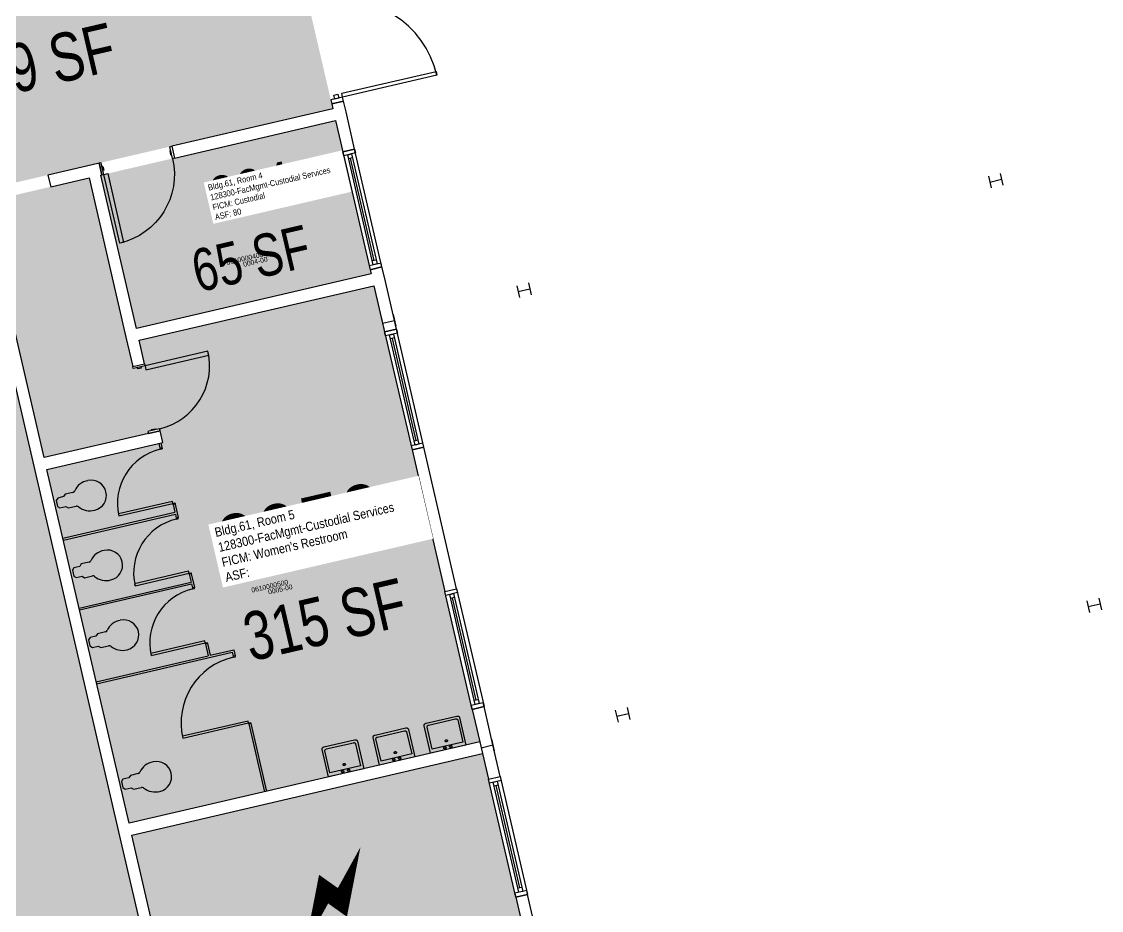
# Model space of a CAD drawing. Header units: inches. Extents: x 69199117 to 69200699, y 27664316 to 27667609.
# Drawn here: x 69199744 to 69200279, y 27666262 to 27666702 of the extents above; entities that cross this region are included whole.
import ezdxf
from ezdxf.enums import TextEntityAlignment as Align

# ---------------------------------------------------------------- set-up
doc = ezdxf.new("R2010")
doc.units = ezdxf.units.IN
doc.header["$LTSCALE"] = 10
doc.header["$MEASUREMENT"] = 0
doc.layers.get('0').update_dxf_attribs({"linetype": 'CONTINUOUS'})
for name, color, linetype in [('A-COLS', 5, 'CONTINUOUS'), ('A-DOOR', 2, 'CONTINUOUS'), ('A-FLOR', 3, 'CONTINUOUS'), ('A-GLAZ', 1, 'CONTINUOUS'), ('A-IDEN-ICON', 4, 'CONTINUOUS'), ('A-IDEN-RNUM', 7, 'CONTINUOUS'), ('A-IDEN-SNUM', 4, 'CONTINUOUS'), ('A-IDEN-VNUM', 4, 'CONTINUOUS'), ('A-WALL', 5, 'CONTINUOUS'), ('AREA-TEXT', 3, 'CONTINUOUS'), ('Rooms-Category-Color', 7, 'CONTINUOUS'), ('Rooms-College-Color', 7, 'CONTINUOUS'), ('Rooms-Department-Color', 7, 'CONTINUOUS'), ('Rooms-Division-Color', 7, 'CONTINUOUS'), ('Rooms-Information', 7, 'CONTINUOUS')]:
    doc.layers.add(name, color=color, linetype=linetype)
doc.styles.add('CP_AREA', font='arial.ttf', dxfattribs={"height": 15})
doc.styles.add('CP_ROOMVNUMBER', font='arial.ttf', dxfattribs={"width": 0.85, "height": 0.075})
doc.styles.get("Standard").update_dxf_attribs({"font": 'arial.ttf'})

# ---------------------------------------------------------------- blocks, each defined once
blk = doc.blocks.new('CPELECT')
blk.add_lwpolyline([(0.0623, 0.0629, 0, 0.03, 0), (0.0105, -0.0168, 0.03, 0.03, 0), (-0.0105, 0.0068, 0.03, 0, 0), (-0.0623, -0.0729, 0.03, 0, 0)], format="xyseb")

msp = doc.modelspace()

# ---------------------------------------------------------------- hatches: boundary and pattern name
at = {"layer": 'Rooms-Category-Color', "true_color": 0xadadad}
for points in [[(69199372.87, 27666643.14), (69199874.52, 27666759.61), (69199897.85, 27666659.12), (69199396.2, 27666542.64)], [(69199899.21, 27666653.27), (69199916.85, 27666577.29), (69199800.45, 27666550.27), (69199782.81, 27666626.25)], [(69199796.81, 27666305.09), (69199970.68, 27666345.46), (69199918.21, 27666571.45), (69199801.81, 27666544.42), (69199804.75, 27666531.76), (69199798.9, 27666530.4), (69199776.96, 27666624.89), (69199725.34, 27666612.9), (69199754.74, 27666486.27), (69199806.37, 27666498.26), (69199806.14, 27666499.23), (69199811.98, 27666500.59), (69199813.57, 27666493.77), (69199756.1, 27666480.43)], [(69199660.4, 27666583.16), (69199657.17, 27666597.08), (69199719.49, 27666611.55), (69200010.35, 27665358.87), (69199948.01, 27665344.39), (69199944.96, 27665357.5), (69199913.79, 27665350.26), (69199629.21, 27666575.92)], [(69200019.53, 27666135.06), (69199845.66, 27666094.69), (69199798.16, 27666299.25), (69199972.04, 27666339.62)]]:
    msp.add_hatch(color=253, dxfattribs=at).paths.add_polyline_path(points)
at = {"layer": 'Rooms-College-Color', "true_color": 0xadadad}
for points in [[(69199372.87, 27666643.14), (69199874.52, 27666759.61), (69199897.85, 27666659.12), (69199396.2, 27666542.64)], [(69199796.81, 27666305.09), (69199970.68, 27666345.46), (69199918.21, 27666571.45), (69199801.81, 27666544.42), (69199804.75, 27666531.76), (69199798.9, 27666530.4), (69199776.96, 27666624.89), (69199725.34, 27666612.9), (69199754.74, 27666486.27), (69199806.37, 27666498.26), (69199806.14, 27666499.23), (69199811.98, 27666500.59), (69199813.57, 27666493.77), (69199756.1, 27666480.43)], [(69199660.4, 27666583.16), (69199657.17, 27666597.08), (69199719.49, 27666611.55), (69200010.35, 27665358.87), (69199948.01, 27665344.39), (69199944.96, 27665357.5), (69199913.79, 27665350.26), (69199629.21, 27666575.92)], [(69200019.53, 27666135.06), (69199845.66, 27666094.69), (69199798.16, 27666299.25), (69199972.04, 27666339.62)]]:
    msp.add_hatch(color=253, dxfattribs=at).paths.add_polyline_path(points)
at = {"layer": 'Rooms-College-Color', "true_color": 0x80bc67}
msp.add_hatch(color=83, dxfattribs=at).paths.add_polyline_path([(69199899.21, 27666653.27), (69199916.85, 27666577.29), (69199800.45, 27666550.27), (69199782.81, 27666626.25)])
at = {"layer": 'Rooms-Department-Color', "true_color": 0xacacac}
for points in [[(69199372.87, 27666643.14), (69199874.52, 27666759.61), (69199897.85, 27666659.12), (69199396.2, 27666542.64)], [(69199899.21, 27666653.27), (69199916.85, 27666577.29), (69199800.45, 27666550.27), (69199782.81, 27666626.25)], [(69199796.81, 27666305.09), (69199970.68, 27666345.46), (69199918.21, 27666571.45), (69199801.81, 27666544.42), (69199804.75, 27666531.76), (69199798.9, 27666530.4), (69199776.96, 27666624.89), (69199725.34, 27666612.9), (69199754.74, 27666486.27), (69199806.37, 27666498.26), (69199806.14, 27666499.23), (69199811.98, 27666500.59), (69199813.57, 27666493.77), (69199756.1, 27666480.43)], [(69199660.4, 27666583.16), (69199657.17, 27666597.08), (69199719.49, 27666611.55), (69200010.35, 27665358.87), (69199948.01, 27665344.39), (69199944.96, 27665357.5), (69199913.79, 27665350.26), (69199629.21, 27666575.92)], [(69200019.53, 27666135.06), (69199845.66, 27666094.69), (69199798.16, 27666299.25), (69199972.04, 27666339.62)]]:
    msp.add_hatch(color=253, dxfattribs=at).paths.add_polyline_path(points)
at = {"layer": 'Rooms-Division-Color', "true_color": 0xadadad}
for points in [[(69199372.87, 27666643.14), (69199874.52, 27666759.61), (69199897.85, 27666659.12), (69199396.2, 27666542.64)], [(69199899.21, 27666653.27), (69199916.85, 27666577.29), (69199800.45, 27666550.27), (69199782.81, 27666626.25)], [(69199796.81, 27666305.09), (69199970.68, 27666345.46), (69199918.21, 27666571.45), (69199801.81, 27666544.42), (69199804.75, 27666531.76), (69199798.9, 27666530.4), (69199776.96, 27666624.89), (69199725.34, 27666612.9), (69199754.74, 27666486.27), (69199806.37, 27666498.26), (69199806.14, 27666499.23), (69199811.98, 27666500.59), (69199813.57, 27666493.77), (69199756.1, 27666480.43)], [(69199660.4, 27666583.16), (69199657.17, 27666597.08), (69199719.49, 27666611.55), (69200010.35, 27665358.87), (69199948.01, 27665344.39), (69199944.96, 27665357.5), (69199913.79, 27665350.26), (69199629.21, 27666575.92)], [(69200019.53, 27666135.06), (69199845.66, 27666094.69), (69199798.16, 27666299.25), (69199972.04, 27666339.62)]]:
    msp.add_hatch(color=253, dxfattribs=at).paths.add_polyline_path(points)

# ---------------------------------------------------------------- linework, layer by layer
at = {"layer": 'A-COLS'}
for p, q in [((69200222.82, 27666625.75), (69200224.18, 27666619.91)), ((69200228.67, 27666627.11), (69200230.02, 27666621.26)), ((69200223.5, 27666622.83), (69200229.34, 27666624.19)), ((69199989.04, 27666571.47), (69199990.4, 27666565.63)), ((69199994.89, 27666572.83), (69199996.24, 27666566.98)), ((69199989.72, 27666568.55), (69199995.56, 27666569.91)), ((69199921.83, 27666555.86), (69199923.19, 27666550.02)), ((69199927.67, 27666557.22), (69199929.03, 27666551.38)), ((69199922.51, 27666552.94), (69199928.35, 27666554.3)), ((69200277.52, 27666416.71), (69200278.88, 27666410.86)), ((69200271.67, 27666415.35), (69200273.03, 27666409.5)), ((69200272.35, 27666412.43), (69200278.2, 27666413.78)), ((69200043.74, 27666362.42), (69200045.09, 27666356.58)), ((69200037.89, 27666361.07), (69200039.25, 27666355.22)), ((69200038.57, 27666358.15), (69200044.42, 27666359.5)), ((69199976.53, 27666346.82), (69199977.88, 27666340.97)), ((69199970.68, 27666345.46), (69199972.04, 27666339.62)), ((69199971.36, 27666342.54), (69199977.2, 27666343.9))]:
    msp.add_line(p, q, dxfattribs=at)
at = {"layer": 'A-DOOR'}
for p, q in [((69199902.23, 27666666.81), (69199948.99, 27666677.66)), ((69199949.44, 27666675.71), (69199902.68, 27666664.86)), ((69199948.99, 27666677.66), (69199949.44, 27666675.71)), ((69199902.68, 27666664.86), (69199902.23, 27666666.81)), ((69199784.27, 27666626.59), (69199786.22, 27666627.04)), ((69199792.19, 27666592.49), (69199784.27, 27666626.59)), ((69199786.22, 27666627.04), (69199794.13, 27666592.94)), ((69199794.13, 27666592.94), (69199792.19, 27666592.49)), ((69199835.92, 27666539), (69199804.75, 27666531.76)), ((69199836.37, 27666537.05), (69199835.92, 27666539)), ((69199805.2, 27666529.81), (69199836.37, 27666537.05)), ((69199804.75, 27666531.76), (69199805.2, 27666529.81))]:
    msp.add_line(p, q, dxfattribs=at)
for centre, radius, start, end in [((69199902.68, 27666664.86), 48, 13.0717, 103.0717), ((69199804.75, 27666531.76), 32, 283.0717, 13.0717)]:
    msp.add_arc(centre, radius, start, end, dxfattribs=at)
at = {"layer": 'A-DOOR', "extrusion": (0, 0, -1)}
msp.add_arc((-69199784.27, 27666626.59), 35, 166.9283, 256.9283, dxfattribs=at)
at = {"layer": 'A-FLOR'}
for p, q in [((69199811.62, 27666493.32), (69199812.3, 27666490.4)), ((69199813.16, 27666491.11), (69199812.18, 27666490.88)), ((69199812.18, 27666490.88), (69199812.3, 27666490.4)), ((69199812.3, 27666490.4), (69199813.27, 27666490.62)), ((69199812.59, 27666493.54), (69199813.27, 27666490.62)), ((69199813.27, 27666490.62), (69199813.16, 27666491.11)), ((69199769, 27666469.05), (69199765.11, 27666468.15)), ((69199761.44, 27666466.27), (69199760.69, 27666465.07)), ((69199760.69, 27666465.07), (69199761.37, 27666462.14)), ((69199764.36, 27666466.95), (69199761.44, 27666466.27)), ((69199765.11, 27666468.15), (69199764.36, 27666466.95)), ((69199818.29, 27666464.58), (69199791.5, 27666458.36)), ((69199818.52, 27666463.61), (69199818.29, 27666464.58)), ((69199818.52, 27666463.61), (69199819.49, 27666463.83)), ((69199819.49, 27666463.83), (69199821.19, 27666456.53)), ((69199819.49, 27666463.83), (69199819.6, 27666463.35)), ((69199761.37, 27666462.14), (69199762.57, 27666461.4)), ((69199762.57, 27666461.4), (69199765.49, 27666462.08)), ((69199764.01, 27666446.33), (69199819.53, 27666459.22)), ((69199765.49, 27666462.08), (69199766.69, 27666461.33)), ((69199766.69, 27666461.33), (69199770.59, 27666462.23)), ((69199791.5, 27666458.36), (69199791.73, 27666457.39)), ((69199791.73, 27666457.39), (69199818.52, 27666463.61)), ((69199818.63, 27666463.12), (69199818.52, 27666463.61)), ((69199819.6, 27666463.35), (69199818.63, 27666463.12)), ((69199818.63, 27666463.12), (69199819.53, 27666459.22)), ((69199764.24, 27666445.36), (69199819.76, 27666458.25)), ((69199819.76, 27666458.25), (69199820.21, 27666456.3)), ((69199821.19, 27666456.53), (69199820.21, 27666456.3)), ((69199820.21, 27666456.3), (69199820.33, 27666455.82)), ((69199820.33, 27666455.82), (69199821.3, 27666456.04)), ((69199821.3, 27666456.04), (69199821.19, 27666456.53)), ((69199769.47, 27666431.69), (69199768.72, 27666430.49)), ((69199772.39, 27666432.37), (69199769.47, 27666431.69)), ((69199773.14, 27666433.57), (69199772.39, 27666432.37)), ((69199777.03, 27666434.47), (69199773.14, 27666433.57)), ((69199768.72, 27666430.49), (69199769.4, 27666427.56)), ((69199769.4, 27666427.56), (69199770.6, 27666426.82)), ((69199770.6, 27666426.82), (69199773.52, 27666427.5)), ((69199773.52, 27666427.5), (69199774.72, 27666426.75)), ((69199774.72, 27666426.75), (69199778.62, 27666427.65)), ((69199826.32, 27666430), (69199799.53, 27666423.78)), ((69199799.76, 27666422.81), (69199826.55, 27666429.03)), ((69199826.55, 27666429.03), (69199826.32, 27666430)), ((69199826.55, 27666429.03), (69199827.52, 27666429.25)), ((69199826.66, 27666428.54), (69199826.55, 27666429.03)), ((69199827.63, 27666428.77), (69199826.66, 27666428.54)), ((69199826.66, 27666428.54), (69199827.56, 27666424.64)), ((69199827.52, 27666429.25), (69199827.63, 27666428.77)), ((69199827.63, 27666428.77), (69199829.22, 27666421.95)), ((69199772.04, 27666411.75), (69199827.56, 27666424.64)), ((69199772.27, 27666410.78), (69199827.79, 27666423.67)), ((69199799.53, 27666423.78), (69199799.76, 27666422.81)), ((69199827.79, 27666423.67), (69199828.24, 27666421.72)), ((69199829.22, 27666421.95), (69199828.24, 27666421.72)), ((69199828.24, 27666421.72), (69199828.36, 27666421.24)), ((69199828.36, 27666421.24), (69199829.33, 27666421.46)), ((69199829.33, 27666421.46), (69199829.22, 27666421.95)), ((69199785.06, 27666399.89), (69199781.16, 27666398.99)), ((69199777.49, 27666397.11), (69199776.75, 27666395.91)), ((69199776.75, 27666395.91), (69199777.43, 27666392.98)), ((69199780.42, 27666397.79), (69199777.49, 27666397.11)), ((69199781.16, 27666398.99), (69199780.42, 27666397.79)), ((69199834.35, 27666395.42), (69199807.56, 27666389.2)), ((69199807.79, 27666388.23), (69199834.58, 27666394.45)), ((69199834.58, 27666394.45), (69199834.35, 27666395.42)), ((69199834.58, 27666394.45), (69199835.55, 27666394.67)), ((69199834.69, 27666393.96), (69199834.58, 27666394.45)), ((69199835.66, 27666394.19), (69199834.69, 27666393.96)), ((69199835.55, 27666394.67), (69199835.66, 27666394.19)), ((69199835.66, 27666394.19), (69199837.02, 27666388.34)), ((69199777.43, 27666392.98), (69199778.63, 27666392.24)), ((69199778.63, 27666392.24), (69199781.55, 27666392.92)), ((69199780.75, 27666374.25), (69199847.96, 27666389.86)), ((69199781.55, 27666392.92), (69199782.75, 27666392.17)), ((69199782.75, 27666392.17), (69199786.64, 27666393.07)), ((69199807.56, 27666389.2), (69199807.79, 27666388.23)), ((69199834.69, 27666393.96), (69199836.05, 27666388.12)), ((69199837.02, 27666388.34), (69199848.71, 27666391.06)), ((69199847.96, 27666389.86), (69199848.41, 27666387.91)), ((69199848.71, 27666391.06), (69199849.39, 27666388.13)), ((69199780.52, 27666375.22), (69199836.05, 27666388.12)), ((69199849.39, 27666388.13), (69199848.41, 27666387.91)), ((69199848.41, 27666387.91), (69199848.53, 27666387.42)), ((69199848.53, 27666387.42), (69199849.5, 27666387.65)), ((69199849.5, 27666387.65), (69199849.39, 27666388.13)), ((69199944.09, 27666354.69), (69199959.28, 27666358.21)), ((69199945.25, 27666353.67), (69199958.69, 27666356.79)), ((69199958.69, 27666356.79), (69199958.84, 27666356.82)), ((69199958.84, 27666356.82), (69199959, 27666356.82)), ((69199959, 27666356.82), (69199959.15, 27666356.8)), ((69199959.15, 27666356.8), (69199959.29, 27666356.75)), ((69199959.28, 27666358.21), (69199959.49, 27666358.25)), ((69199959.29, 27666356.75), (69199959.42, 27666356.69)), ((69199959.42, 27666356.69), (69199959.53, 27666356.6)), ((69199959.49, 27666358.25), (69199959.7, 27666358.25)), ((69199959.53, 27666356.6), (69199959.63, 27666356.5)), ((69199959.7, 27666358.25), (69199959.9, 27666358.22)), ((69199959.9, 27666358.22), (69199960.09, 27666358.16)), ((69199960.09, 27666358.16), (69199960.26, 27666358.07)), ((69199960.26, 27666358.07), (69199960.41, 27666357.96)), ((69199960.41, 27666357.96), (69199960.53, 27666357.83)), ((69199960.53, 27666357.83), (69199960.62, 27666357.68)), ((69199960.62, 27666357.68), (69199960.68, 27666357.51)), ((69199960.68, 27666357.51), (69199963.85, 27666343.87)), ((69199855.88, 27666355.76), (69199823.24, 27666348.19)), ((69199823.47, 27666347.21), (69199856.1, 27666354.79)), ((69199856.1, 27666354.79), (69199855.88, 27666355.76)), ((69199856.1, 27666354.79), (69199857.08, 27666355.02)), ((69199856.22, 27666354.3), (69199856.1, 27666354.79)), ((69199857.19, 27666354.53), (69199856.22, 27666354.3)), ((69199856.22, 27666354.3), (69199864.02, 27666320.7)), ((69199857.08, 27666355.02), (69199857.19, 27666354.53)), ((69199857.19, 27666354.53), (69199864.99, 27666320.92)), ((69199918.76, 27666348.81), (69199933.96, 27666352.33)), ((69199933.96, 27666352.33), (69199934.16, 27666352.37)), ((69199934.16, 27666352.37), (69199934.37, 27666352.37)), ((69199934.37, 27666352.37), (69199934.57, 27666352.34)), ((69199934.57, 27666352.34), (69199934.76, 27666352.28)), ((69199934.76, 27666352.28), (69199934.93, 27666352.19)), ((69199934.93, 27666352.19), (69199935.08, 27666352.08)), ((69199935.08, 27666352.08), (69199935.2, 27666351.95)), ((69199935.2, 27666351.95), (69199935.3, 27666351.8)), ((69199935.3, 27666351.8), (69199935.35, 27666351.63)), ((69199935.35, 27666351.63), (69199938.52, 27666337.99)), ((69199943.12, 27666353.61), (69199943.14, 27666353.79)), ((69199943.15, 27666353.44), (69199943.12, 27666353.61)), ((69199943.14, 27666353.79), (69199943.19, 27666353.96)), ((69199946.31, 27666339.8), (69199943.15, 27666353.44)), ((69199943.19, 27666353.96), (69199943.27, 27666354.13)), ((69199943.27, 27666354.13), (69199943.39, 27666354.28)), ((69199943.39, 27666354.28), (69199943.53, 27666354.42)), ((69199943.53, 27666354.42), (69199943.7, 27666354.53)), ((69199943.7, 27666354.53), (69199943.89, 27666354.62)), ((69199943.89, 27666354.62), (69199944.09, 27666354.69)), ((69199944.52, 27666352.87), (69199944.54, 27666353)), ((69199944.54, 27666352.74), (69199944.52, 27666352.87)), ((69199944.54, 27666353), (69199944.57, 27666353.13)), ((69199947.08, 27666341.78), (69199944.54, 27666352.74)), ((69199944.57, 27666353.13), (69199944.64, 27666353.26)), ((69199944.64, 27666353.26), (69199944.72, 27666353.37)), ((69199944.72, 27666353.37), (69199944.83, 27666353.47)), ((69199944.83, 27666353.47), (69199944.96, 27666353.56)), ((69199944.96, 27666353.56), (69199945.1, 27666353.63)), ((69199945.1, 27666353.63), (69199945.25, 27666353.67)), ((69199959.63, 27666356.5), (69199959.69, 27666356.39)), ((69199959.69, 27666356.39), (69199959.74, 27666356.27)), ((69199959.74, 27666356.27), (69199962.28, 27666345.31)), ((69199823.24, 27666348.19), (69199823.47, 27666347.21)), ((69199893.44, 27666342.93), (69199908.63, 27666346.45)), ((69199908.63, 27666346.45), (69199908.84, 27666346.49)), ((69199908.84, 27666346.49), (69199909.04, 27666346.49)), ((69199909.04, 27666346.49), (69199909.25, 27666346.46)), ((69199909.25, 27666346.46), (69199909.44, 27666346.4)), ((69199909.44, 27666346.4), (69199909.61, 27666346.31)), ((69199909.61, 27666346.31), (69199909.76, 27666346.2)), ((69199909.76, 27666346.2), (69199909.88, 27666346.07)), ((69199909.88, 27666346.07), (69199909.97, 27666345.92)), ((69199909.97, 27666345.92), (69199910.03, 27666345.75)), ((69199917.8, 27666347.73), (69199917.81, 27666347.91)), ((69199917.82, 27666347.56), (69199917.8, 27666347.73)), ((69199917.81, 27666347.91), (69199917.86, 27666348.08)), ((69199920.99, 27666333.92), (69199917.82, 27666347.56)), ((69199917.86, 27666348.08), (69199917.95, 27666348.25)), ((69199917.95, 27666348.25), (69199918.06, 27666348.4)), ((69199918.06, 27666348.4), (69199918.21, 27666348.54)), ((69199918.21, 27666348.54), (69199918.38, 27666348.65)), ((69199918.38, 27666348.65), (69199918.56, 27666348.74)), ((69199918.56, 27666348.74), (69199918.76, 27666348.81)), ((69199919.2, 27666346.99), (69199919.21, 27666347.12)), ((69199919.21, 27666346.86), (69199919.2, 27666346.99)), ((69199919.21, 27666347.12), (69199919.25, 27666347.25)), ((69199921.76, 27666335.9), (69199919.21, 27666346.86)), ((69199919.25, 27666347.25), (69199919.31, 27666347.37)), ((69199919.31, 27666347.37), (69199919.4, 27666347.49)), ((69199919.4, 27666347.49), (69199919.51, 27666347.59)), ((69199919.51, 27666347.59), (69199919.63, 27666347.68)), ((69199919.63, 27666347.68), (69199919.77, 27666347.75)), ((69199919.77, 27666347.75), (69199919.92, 27666347.79)), ((69199919.92, 27666347.79), (69199933.36, 27666350.91)), ((69199933.36, 27666350.91), (69199933.52, 27666350.94)), ((69199933.52, 27666350.94), (69199933.67, 27666350.94)), ((69199933.67, 27666350.94), (69199933.82, 27666350.92)), ((69199933.82, 27666350.92), (69199933.97, 27666350.87)), ((69199933.97, 27666350.87), (69199934.1, 27666350.81)), ((69199934.1, 27666350.81), (69199934.21, 27666350.72)), ((69199934.21, 27666350.72), (69199934.3, 27666350.62)), ((69199934.3, 27666350.62), (69199934.37, 27666350.51)), ((69199934.37, 27666350.51), (69199934.41, 27666350.39)), ((69199934.41, 27666350.39), (69199936.95, 27666339.43)), ((69199953.52, 27666345.96), (69199953.54, 27666346.06)), ((69199953.53, 27666345.87), (69199953.52, 27666345.96)), ((69199953.55, 27666345.78), (69199953.53, 27666345.87)), ((69199953.54, 27666346.06), (69199953.58, 27666346.15)), ((69199953.58, 27666346.15), (69199953.63, 27666346.24)), ((69199953.63, 27666346.24), (69199953.71, 27666346.32)), ((69199953.71, 27666346.32), (69199953.8, 27666346.38)), ((69199953.8, 27666346.38), (69199953.9, 27666346.43)), ((69199953.9, 27666346.43), (69199954, 27666346.47)), ((69199954, 27666346.47), (69199954.12, 27666346.48)), ((69199954.12, 27666346.48), (69199954.23, 27666346.48)), ((69199954.23, 27666346.48), (69199954.34, 27666346.46)), ((69199954.34, 27666346.46), (69199954.44, 27666346.43)), ((69199954.44, 27666346.43), (69199954.53, 27666346.37)), ((69199954.53, 27666346.37), (69199954.6, 27666346.3)), ((69199954.6, 27666346.3), (69199954.66, 27666346.23)), ((69199954.68, 27666345.85), (69199954.63, 27666345.76)), ((69199954.66, 27666346.23), (69199954.7, 27666346.14)), ((69199954.71, 27666345.95), (69199954.68, 27666345.85)), ((69199954.7, 27666346.14), (69199954.71, 27666346.04)), ((69199954.71, 27666346.04), (69199954.71, 27666345.95)), ((69199892.47, 27666341.85), (69199892.49, 27666342.03)), ((69199892.49, 27666341.68), (69199892.47, 27666341.85)), ((69199892.49, 27666342.03), (69199892.54, 27666342.2)), ((69199895.66, 27666328.04), (69199892.49, 27666341.68)), ((69199892.54, 27666342.2), (69199892.62, 27666342.37)), ((69199892.62, 27666342.37), (69199892.74, 27666342.52)), ((69199892.74, 27666342.52), (69199892.88, 27666342.66)), ((69199892.88, 27666342.66), (69199893.05, 27666342.77)), ((69199893.05, 27666342.77), (69199893.24, 27666342.86)), ((69199893.24, 27666342.86), (69199893.44, 27666342.93)), ((69199893.87, 27666341.11), (69199893.88, 27666341.24)), ((69199893.89, 27666340.98), (69199893.87, 27666341.11)), ((69199893.88, 27666341.24), (69199893.92, 27666341.37)), ((69199896.43, 27666330.02), (69199893.89, 27666340.98)), ((69199893.92, 27666341.37), (69199893.98, 27666341.49)), ((69199893.98, 27666341.49), (69199894.07, 27666341.61)), ((69199894.07, 27666341.61), (69199894.18, 27666341.71)), ((69199894.18, 27666341.71), (69199894.31, 27666341.8)), ((69199894.31, 27666341.8), (69199894.45, 27666341.86)), ((69199894.45, 27666341.86), (69199894.6, 27666341.91)), ((69199894.6, 27666341.91), (69199908.04, 27666345.03)), ((69199908.04, 27666345.03), (69199908.19, 27666345.06)), ((69199908.19, 27666345.06), (69199908.35, 27666345.06)), ((69199908.35, 27666345.06), (69199908.5, 27666345.04)), ((69199908.5, 27666345.04), (69199908.64, 27666344.99)), ((69199908.64, 27666344.99), (69199908.77, 27666344.93)), ((69199908.77, 27666344.93), (69199908.88, 27666344.84)), ((69199908.88, 27666344.84), (69199908.97, 27666344.74)), ((69199908.97, 27666344.74), (69199909.04, 27666344.63)), ((69199909.04, 27666344.63), (69199909.08, 27666344.51)), ((69199909.08, 27666344.51), (69199911.63, 27666333.55)), ((69199910.03, 27666345.75), (69199913.19, 27666332.11)), ((69199928.38, 27666340.43), (69199928.47, 27666340.5)), ((69199928.47, 27666340.5), (69199928.57, 27666340.55)), ((69199928.57, 27666340.55), (69199928.68, 27666340.59)), ((69199928.68, 27666340.59), (69199928.79, 27666340.6)), ((69199928.79, 27666340.6), (69199928.9, 27666340.6)), ((69199928.9, 27666340.6), (69199929.01, 27666340.58)), ((69199929.01, 27666340.58), (69199929.11, 27666340.54)), ((69199929.11, 27666340.54), (69199929.2, 27666340.49)), ((69199963.85, 27666343.87), (69199946.31, 27666339.8)), ((69199962.28, 27666345.31), (69199947.08, 27666341.78)), ((69199952.8, 27666342.46), (69199952.81, 27666342.55)), ((69199952.8, 27666342.36), (69199952.8, 27666342.46)), ((69199952.83, 27666342.27), (69199952.8, 27666342.36)), ((69199952.81, 27666342.55), (69199952.85, 27666342.65)), ((69199952.88, 27666342.19), (69199952.83, 27666342.27)), ((69199952.85, 27666342.65), (69199952.91, 27666342.73)), ((69199952.94, 27666342.11), (69199952.88, 27666342.19)), ((69199952.91, 27666342.73), (69199952.98, 27666342.81)), ((69199953.02, 27666342.05), (69199952.94, 27666342.11)), ((69199952.98, 27666342.81), (69199953.07, 27666342.88)), ((69199953.12, 27666342.01), (69199953.02, 27666342.05)), ((69199953.07, 27666342.88), (69199953.17, 27666342.93)), ((69199953.22, 27666341.98), (69199953.12, 27666342.01)), ((69199953.17, 27666342.93), (69199953.28, 27666342.96)), ((69199953.34, 27666341.97), (69199953.22, 27666341.98)), ((69199953.28, 27666342.96), (69199953.39, 27666342.98)), ((69199953.45, 27666341.98), (69199953.34, 27666341.97)), ((69199953.39, 27666342.98), (69199953.5, 27666342.98)), ((69199953.56, 27666342), (69199953.45, 27666341.98)), ((69199953.5, 27666342.98), (69199953.61, 27666342.96)), ((69199953.6, 27666345.69), (69199953.55, 27666345.78)), ((69199953.66, 27666342.04), (69199953.56, 27666342)), ((69199953.67, 27666345.62), (69199953.6, 27666345.69)), ((69199953.61, 27666342.96), (69199953.71, 27666342.92)), ((69199953.76, 27666342.1), (69199953.66, 27666342.04)), ((69199953.75, 27666345.56), (69199953.67, 27666345.62)), ((69199953.71, 27666342.92), (69199953.8, 27666342.87)), ((69199953.85, 27666345.51), (69199953.75, 27666345.56)), ((69199953.84, 27666342.17), (69199953.76, 27666342.1)), ((69199953.8, 27666342.87), (69199953.88, 27666342.8)), ((69199953.91, 27666342.26), (69199953.84, 27666342.17)), ((69199953.95, 27666345.48), (69199953.85, 27666345.51)), ((69199953.88, 27666342.8), (69199953.93, 27666342.72)), ((69199953.95, 27666342.35), (69199953.91, 27666342.26)), ((69199953.93, 27666342.72), (69199953.97, 27666342.63)), ((69199954.06, 27666345.47), (69199953.95, 27666345.48)), ((69199953.98, 27666342.44), (69199953.95, 27666342.35)), ((69199953.97, 27666342.63), (69199953.99, 27666342.54)), ((69199953.99, 27666342.54), (69199953.98, 27666342.44)), ((69199954.17, 27666345.48), (69199954.06, 27666345.47)), ((69199954.29, 27666345.51), (69199954.17, 27666345.48)), ((69199954.39, 27666345.55), (69199954.29, 27666345.51)), ((69199954.49, 27666345.61), (69199954.39, 27666345.55)), ((69199954.57, 27666345.68), (69199954.49, 27666345.61)), ((69199954.63, 27666345.76), (69199954.57, 27666345.68)), ((69199955.72, 27666343.14), (69199955.73, 27666343.23)), ((69199955.72, 27666343.04), (69199955.72, 27666343.14)), ((69199955.75, 27666342.95), (69199955.72, 27666343.04)), ((69199955.73, 27666343.23), (69199955.77, 27666343.32)), ((69199955.8, 27666342.86), (69199955.75, 27666342.95)), ((69199955.77, 27666343.32), (69199955.83, 27666343.41)), ((69199955.86, 27666342.79), (69199955.8, 27666342.86)), ((69199955.83, 27666343.41), (69199955.9, 27666343.49)), ((69199955.95, 27666342.73), (69199955.86, 27666342.79)), ((69199955.9, 27666343.49), (69199955.99, 27666343.55)), ((69199956.04, 27666342.69), (69199955.95, 27666342.73)), ((69199955.99, 27666343.55), (69199956.09, 27666343.6)), ((69199956.15, 27666342.66), (69199956.04, 27666342.69)), ((69199956.09, 27666343.6), (69199956.2, 27666343.64)), ((69199956.26, 27666342.65), (69199956.15, 27666342.66)), ((69199956.2, 27666343.64), (69199956.31, 27666343.66)), ((69199956.37, 27666342.65), (69199956.26, 27666342.65)), ((69199956.31, 27666343.66), (69199956.43, 27666343.65)), ((69199956.48, 27666342.68), (69199956.37, 27666342.65)), ((69199956.43, 27666343.65), (69199956.53, 27666343.64)), ((69199956.59, 27666342.72), (69199956.48, 27666342.68)), ((69199956.53, 27666343.64), (69199956.64, 27666343.6)), ((69199956.68, 27666342.78), (69199956.59, 27666342.72)), ((69199956.64, 27666343.6), (69199956.72, 27666343.55)), ((69199956.76, 27666342.85), (69199956.68, 27666342.78)), ((69199956.72, 27666343.55), (69199956.8, 27666343.48)), ((69199956.83, 27666342.94), (69199956.76, 27666342.85)), ((69199956.8, 27666343.48), (69199956.85, 27666343.4)), ((69199956.88, 27666343.03), (69199956.83, 27666342.94)), ((69199956.85, 27666343.4), (69199956.89, 27666343.31)), ((69199956.9, 27666343.12), (69199956.88, 27666343.03)), ((69199956.89, 27666343.31), (69199956.91, 27666343.22)), ((69199956.91, 27666343.22), (69199956.9, 27666343.12)), ((69199938.52, 27666337.99), (69199920.99, 27666333.92)), ((69199936.95, 27666339.43), (69199921.76, 27666335.9)), ((69199927.47, 27666336.58), (69199927.49, 27666336.67)), ((69199927.48, 27666336.48), (69199927.47, 27666336.58)), ((69199927.5, 27666336.39), (69199927.48, 27666336.48)), ((69199927.49, 27666336.67), (69199927.52, 27666336.77)), ((69199927.55, 27666336.31), (69199927.5, 27666336.39)), ((69199927.52, 27666336.77), (69199927.58, 27666336.85)), ((69199927.62, 27666336.23), (69199927.55, 27666336.31)), ((69199927.58, 27666336.85), (69199927.65, 27666336.93)), ((69199927.7, 27666336.17), (69199927.62, 27666336.23)), ((69199927.65, 27666336.93), (69199927.74, 27666337)), ((69199927.79, 27666336.13), (69199927.7, 27666336.17)), ((69199927.74, 27666337), (69199927.84, 27666337.05)), ((69199927.9, 27666336.1), (69199927.79, 27666336.13)), ((69199927.84, 27666337.05), (69199927.95, 27666337.08)), ((69199928.01, 27666336.09), (69199927.9, 27666336.1)), ((69199927.95, 27666337.08), (69199928.06, 27666337.1)), ((69199928.12, 27666336.1), (69199928.01, 27666336.09)), ((69199928.06, 27666337.1), (69199928.18, 27666337.1)), ((69199928.23, 27666336.12), (69199928.12, 27666336.1)), ((69199928.18, 27666337.1), (69199928.29, 27666337.08)), ((69199928.2, 27666340.08), (69199928.21, 27666340.18)), ((69199928.2, 27666339.99), (69199928.2, 27666340.08)), ((69199928.23, 27666339.89), (69199928.2, 27666339.99)), ((69199928.21, 27666340.18), (69199928.25, 27666340.27)), ((69199928.28, 27666339.81), (69199928.23, 27666339.89)), ((69199928.34, 27666336.16), (69199928.23, 27666336.12)), ((69199928.25, 27666340.27), (69199928.31, 27666340.36)), ((69199928.34, 27666339.74), (69199928.28, 27666339.81)), ((69199928.29, 27666337.08), (69199928.39, 27666337.04)), ((69199928.31, 27666340.36), (69199928.38, 27666340.43)), ((69199928.42, 27666339.68), (69199928.34, 27666339.74)), ((69199928.43, 27666336.22), (69199928.34, 27666336.16)), ((69199928.39, 27666337.04), (69199928.48, 27666336.99)), ((69199928.52, 27666339.63), (69199928.42, 27666339.68)), ((69199928.52, 27666336.29), (69199928.43, 27666336.22)), ((69199928.48, 27666336.99), (69199928.55, 27666336.92)), ((69199928.62, 27666339.6), (69199928.52, 27666339.63)), ((69199928.58, 27666336.38), (69199928.52, 27666336.29)), ((69199928.55, 27666336.92), (69199928.61, 27666336.84)), ((69199928.63, 27666336.47), (69199928.58, 27666336.38)), ((69199928.61, 27666336.84), (69199928.64, 27666336.75)), ((69199928.73, 27666339.59), (69199928.62, 27666339.6)), ((69199928.65, 27666336.56), (69199928.63, 27666336.47)), ((69199928.64, 27666336.75), (69199928.66, 27666336.66)), ((69199928.66, 27666336.66), (69199928.65, 27666336.56)), ((69199928.85, 27666339.6), (69199928.73, 27666339.59)), ((69199928.96, 27666339.63), (69199928.85, 27666339.6)), ((69199929.06, 27666339.67), (69199928.96, 27666339.63)), ((69199929.16, 27666339.73), (69199929.06, 27666339.67)), ((69199929.24, 27666339.8), (69199929.16, 27666339.73)), ((69199929.2, 27666340.49), (69199929.28, 27666340.42)), ((69199929.31, 27666339.88), (69199929.24, 27666339.8)), ((69199929.28, 27666340.42), (69199929.33, 27666340.35)), ((69199929.35, 27666339.97), (69199929.31, 27666339.88)), ((69199929.33, 27666340.35), (69199929.37, 27666340.26)), ((69199929.38, 27666340.07), (69199929.35, 27666339.97)), ((69199929.37, 27666340.26), (69199929.39, 27666340.16)), ((69199929.39, 27666340.16), (69199929.38, 27666340.07)), ((69199930.39, 27666337.25), (69199930.41, 27666337.35)), ((69199930.4, 27666337.16), (69199930.39, 27666337.25)), ((69199930.42, 27666337.07), (69199930.4, 27666337.16)), ((69199930.41, 27666337.35), (69199930.45, 27666337.44)), ((69199930.47, 27666336.98), (69199930.42, 27666337.07)), ((69199930.45, 27666337.44), (69199930.5, 27666337.53)), ((69199930.54, 27666336.91), (69199930.47, 27666336.98)), ((69199930.5, 27666337.53), (69199930.58, 27666337.61)), ((69199930.62, 27666336.85), (69199930.54, 27666336.91)), ((69199930.58, 27666337.61), (69199930.67, 27666337.67)), ((69199930.71, 27666336.81), (69199930.62, 27666336.85)), ((69199930.67, 27666337.67), (69199930.77, 27666337.72)), ((69199930.82, 27666336.78), (69199930.71, 27666336.81)), ((69199930.77, 27666337.72), (69199930.87, 27666337.76)), ((69199930.93, 27666336.77), (69199930.82, 27666336.78)), ((69199930.87, 27666337.76), (69199930.99, 27666337.78)), ((69199931.04, 27666336.77), (69199930.93, 27666336.77)), ((69199930.99, 27666337.78), (69199931.1, 27666337.77)), ((69199931.16, 27666336.8), (69199931.04, 27666336.77)), ((69199931.1, 27666337.77), (69199931.21, 27666337.76)), ((69199931.26, 27666336.84), (69199931.16, 27666336.8)), ((69199931.21, 27666337.76), (69199931.31, 27666337.72)), ((69199931.36, 27666336.9), (69199931.26, 27666336.84)), ((69199931.31, 27666337.72), (69199931.4, 27666337.67)), ((69199931.44, 27666336.97), (69199931.36, 27666336.9)), ((69199931.4, 27666337.67), (69199931.47, 27666337.6)), ((69199931.5, 27666337.06), (69199931.44, 27666336.97)), ((69199931.47, 27666337.6), (69199931.53, 27666337.52)), ((69199931.55, 27666337.15), (69199931.5, 27666337.06)), ((69199931.53, 27666337.52), (69199931.57, 27666337.43)), ((69199931.58, 27666337.24), (69199931.55, 27666337.15)), ((69199931.57, 27666337.43), (69199931.58, 27666337.34)), ((69199931.58, 27666337.34), (69199931.58, 27666337.24)), ((69199913.19, 27666332.11), (69199895.66, 27666328.04)), ((69199911.63, 27666333.55), (69199896.43, 27666330.02)), ((69199902.14, 27666330.7), (69199902.16, 27666330.79)), ((69199902.15, 27666330.6), (69199902.14, 27666330.7)), ((69199902.18, 27666330.51), (69199902.15, 27666330.6)), ((69199902.16, 27666330.79), (69199902.2, 27666330.89)), ((69199902.22, 27666330.43), (69199902.18, 27666330.51)), ((69199902.2, 27666330.89), (69199902.25, 27666330.97)), ((69199902.29, 27666330.35), (69199902.22, 27666330.43)), ((69199902.25, 27666330.97), (69199902.33, 27666331.05)), ((69199902.37, 27666330.29), (69199902.29, 27666330.35)), ((69199902.33, 27666331.05), (69199902.42, 27666331.11)), ((69199902.47, 27666330.25), (69199902.37, 27666330.29)), ((69199902.42, 27666331.11), (69199902.52, 27666331.17)), ((69199902.57, 27666330.22), (69199902.47, 27666330.25)), ((69199902.52, 27666331.17), (69199902.63, 27666331.2)), ((69199902.68, 27666330.21), (69199902.57, 27666330.22)), ((69199902.63, 27666331.2), (69199902.74, 27666331.22)), ((69199902.8, 27666330.22), (69199902.68, 27666330.21)), ((69199902.74, 27666331.22), (69199902.85, 27666331.22)), ((69199902.91, 27666330.24), (69199902.8, 27666330.22)), ((69199902.85, 27666331.22), (69199902.96, 27666331.2)), ((69199902.87, 27666334.2), (69199902.89, 27666334.3)), ((69199902.88, 27666334.11), (69199902.87, 27666334.2)), ((69199902.9, 27666334.01), (69199902.88, 27666334.11)), ((69199902.89, 27666334.3), (69199902.92, 27666334.39)), ((69199902.95, 27666333.93), (69199902.9, 27666334.01)), ((69199903.01, 27666330.28), (69199902.91, 27666330.24)), ((69199902.92, 27666334.39), (69199902.98, 27666334.48)), ((69199903.02, 27666333.86), (69199902.95, 27666333.93)), ((69199902.96, 27666331.2), (69199903.06, 27666331.16)), ((69199902.98, 27666334.48), (69199903.05, 27666334.55)), ((69199903.11, 27666330.34), (69199903.01, 27666330.28)), ((69199903.1, 27666333.8), (69199903.02, 27666333.86)), ((69199903.05, 27666334.55), (69199903.14, 27666334.62)), ((69199903.06, 27666331.16), (69199903.15, 27666331.11)), ((69199903.19, 27666333.75), (69199903.1, 27666333.8)), ((69199903.19, 27666330.41), (69199903.11, 27666330.34)), ((69199903.14, 27666334.62), (69199903.24, 27666334.67)), ((69199903.15, 27666331.11), (69199903.22, 27666331.04)), ((69199903.3, 27666333.72), (69199903.19, 27666333.75)), ((69199903.25, 27666330.5), (69199903.19, 27666330.41)), ((69199903.22, 27666331.04), (69199903.28, 27666330.96)), ((69199903.24, 27666334.67), (69199903.35, 27666334.71)), ((69199903.3, 27666330.59), (69199903.25, 27666330.5)), ((69199903.28, 27666330.96), (69199903.32, 27666330.87)), ((69199903.41, 27666333.71), (69199903.3, 27666333.72)), ((69199903.33, 27666330.68), (69199903.3, 27666330.59)), ((69199903.32, 27666330.87), (69199903.33, 27666330.78)), ((69199903.33, 27666330.78), (69199903.33, 27666330.68)), ((69199903.35, 27666334.71), (69199903.46, 27666334.72)), ((69199903.52, 27666333.72), (69199903.41, 27666333.71)), ((69199903.46, 27666334.72), (69199903.58, 27666334.72)), ((69199903.63, 27666333.75), (69199903.52, 27666333.72)), ((69199903.58, 27666334.72), (69199903.69, 27666334.7)), ((69199903.74, 27666333.79), (69199903.63, 27666333.75)), ((69199903.69, 27666334.7), (69199903.79, 27666334.66)), ((69199903.83, 27666333.85), (69199903.74, 27666333.79)), ((69199903.79, 27666334.66), (69199903.88, 27666334.61)), ((69199903.92, 27666333.92), (69199903.83, 27666333.85)), ((69199903.88, 27666334.61), (69199903.95, 27666334.54)), ((69199903.98, 27666334), (69199903.92, 27666333.92)), ((69199903.95, 27666334.54), (69199904.01, 27666334.46)), ((69199904.03, 27666334.09), (69199903.98, 27666334)), ((69199904.01, 27666334.46), (69199904.04, 27666334.38)), ((69199904.05, 27666334.19), (69199904.03, 27666334.09)), ((69199904.04, 27666334.38), (69199904.06, 27666334.28)), ((69199904.06, 27666334.28), (69199904.05, 27666334.19)), ((69199905.07, 27666331.37), (69199905.08, 27666331.47)), ((69199905.07, 27666331.28), (69199905.07, 27666331.37)), ((69199905.1, 27666331.19), (69199905.07, 27666331.28)), ((69199905.08, 27666331.47), (69199905.12, 27666331.56)), ((69199905.15, 27666331.1), (69199905.1, 27666331.19)), ((69199905.12, 27666331.56), (69199905.18, 27666331.65)), ((69199905.21, 27666331.03), (69199905.15, 27666331.1)), ((69199905.18, 27666331.65), (69199905.25, 27666331.73)), ((69199905.29, 27666330.97), (69199905.21, 27666331.03)), ((69199905.25, 27666331.73), (69199905.34, 27666331.79)), ((69199905.39, 27666330.92), (69199905.29, 27666330.97)), ((69199905.34, 27666331.79), (69199905.44, 27666331.84)), ((69199905.49, 27666330.9), (69199905.39, 27666330.92)), ((69199905.44, 27666331.84), (69199905.55, 27666331.88)), ((69199905.6, 27666330.89), (69199905.49, 27666330.9)), ((69199905.55, 27666331.88), (69199905.66, 27666331.9)), ((69199905.72, 27666330.89), (69199905.6, 27666330.89)), ((69199905.66, 27666331.9), (69199905.77, 27666331.89)), ((69199905.83, 27666330.92), (69199905.72, 27666330.89)), ((69199905.77, 27666331.89), (69199905.88, 27666331.87)), ((69199905.93, 27666330.96), (69199905.83, 27666330.92)), ((69199905.88, 27666331.87), (69199905.98, 27666331.84)), ((69199906.03, 27666331.02), (69199905.93, 27666330.96)), ((69199905.98, 27666331.84), (69199906.07, 27666331.78)), ((69199906.11, 27666331.09), (69199906.03, 27666331.02)), ((69199906.07, 27666331.78), (69199906.15, 27666331.72)), ((69199906.18, 27666331.18), (69199906.11, 27666331.09)), ((69199906.15, 27666331.72), (69199906.2, 27666331.64)), ((69199906.22, 27666331.27), (69199906.18, 27666331.18)), ((69199906.2, 27666331.64), (69199906.24, 27666331.55)), ((69199906.25, 27666331.36), (69199906.22, 27666331.27)), ((69199906.24, 27666331.55), (69199906.26, 27666331.46)), ((69199906.26, 27666331.46), (69199906.25, 27666331.36)), ((69199793.79, 27666326.92), (69199793.04, 27666325.72)), ((69199793.04, 27666325.72), (69199793.72, 27666322.8)), ((69199796.71, 27666327.6), (69199793.79, 27666326.92)), ((69199797.46, 27666328.8), (69199796.71, 27666327.6)), ((69199801.36, 27666329.7), (69199797.46, 27666328.8)), ((69199793.72, 27666322.8), (69199794.92, 27666322.05)), ((69199794.92, 27666322.05), (69199797.84, 27666322.73)), ((69199797.84, 27666322.73), (69199799.04, 27666321.98)), ((69199799.04, 27666321.98), (69199802.94, 27666322.88))]:
    msp.add_line(p, q, dxfattribs=at)
for centre, radius, start, end in [((69199818.52, 27666463.61), 27.5, 103.0717, 193.0717), ((69199777.53, 27666466.6), 8.29, 97.8822, 157.5895), ((69199778.07, 27666467.56), 7.5, 283.0717, 103.0717), ((69199768.72, 27666470.27), 1.25, 283.0717, 336.2018), ((69199770.87, 27666461.01), 1.25, 49.9416, 103.0717), ((69199777.4, 27666469.03), 9.09, 230.9592, 285.1503), ((69199826.55, 27666429.03), 27.5, 103.0717, 193.0717), ((69199785.56, 27666432.02), 8.29, 97.8822, 157.5895), ((69199786.1, 27666432.98), 7.5, 283.0717, 103.0717), ((69199776.75, 27666435.69), 1.25, 283.0717, 336.2018), ((69199778.9, 27666426.43), 1.25, 49.9416, 103.0717), ((69199785.43, 27666434.45), 9.09, 230.9592, 285.1503), ((69199834.58, 27666394.45), 27.5, 103.0717, 193.0717), ((69199793.59, 27666397.44), 8.29, 97.8822, 157.5895), ((69199794.13, 27666398.4), 7.5, 283.0717, 103.0717), ((69199784.78, 27666401.11), 1.25, 283.0717, 336.2018), ((69199786.93, 27666391.85), 1.25, 49.9416, 103.0717), ((69199793.45, 27666399.87), 9.09, 230.9592, 285.1503), ((69199856.1, 27666354.79), 33.5, 103.0717, 193.0717), ((69199809.88, 27666327.26), 8.29, 97.8822, 157.5895), ((69199810.43, 27666328.22), 7.5, 283.0717, 103.0717), ((69199801.08, 27666330.92), 1.25, 283.0717, 336.2018), ((69199803.22, 27666321.67), 1.25, 49.9416, 103.0717), ((69199809.75, 27666329.68), 9.09, 230.9592, 285.1503)]:
    msp.add_arc(centre, radius, start, end, dxfattribs=at)
at = {"layer": 'A-GLAZ'}
for p, q in [((69199908.64, 27666639.19), (69199902.8, 27666637.83)), ((69199902.8, 27666637.83), (69199916.37, 27666579.38)), ((69199917.86, 27666581.79), (69199905.2, 27666636.33)), ((69199907.15, 27666636.79), (69199919.81, 27666582.24)), ((69199922.21, 27666580.74), (69199908.64, 27666639.19)), ((69199907.6, 27666634.84), (69199905.65, 27666634.39)), ((69199918.39, 27666583.96), (69199906.62, 27666634.61)), ((69199919.36, 27666584.19), (69199917.41, 27666583.73)), ((69199916.37, 27666579.38), (69199922.21, 27666580.74)), ((69199929.37, 27666549.92), (69199923.52, 27666548.56)), ((69199942.94, 27666491.47), (69199929.37, 27666549.92)), ((69199923.52, 27666548.56), (69199937.1, 27666490.11)), ((69199938.59, 27666492.51), (69199925.93, 27666547.06)), ((69199928.33, 27666545.57), (69199926.38, 27666545.12)), ((69199939.11, 27666494.69), (69199927.35, 27666545.34)), ((69199927.87, 27666547.52), (69199940.54, 27666492.97)), ((69199937.1, 27666490.11), (69199942.94, 27666491.47)), ((69199940.09, 27666494.91), (69199938.14, 27666494.46)), ((69199953.38, 27666419.98), (69199959.22, 27666421.34)), ((69199959.22, 27666421.34), (69199972.79, 27666362.89)), ((69199966.95, 27666361.53), (69199953.38, 27666419.98)), ((69199968.45, 27666363.93), (69199955.78, 27666418.48)), ((69199958.18, 27666416.99), (69199956.23, 27666416.54)), ((69199968.97, 27666366.11), (69199957.21, 27666416.76)), ((69199957.73, 27666418.94), (69199970.39, 27666364.39)), ((69199972.79, 27666362.89), (69199966.95, 27666361.53)), ((69199969.94, 27666366.34), (69199967.99, 27666365.88)), ((69199974.98, 27666326.95), (69199980.82, 27666328.31)), ((69199988.55, 27666268.51), (69199974.98, 27666326.95)), ((69199990.04, 27666270.91), (69199977.38, 27666325.46)), ((69199979.33, 27666325.91), (69199991.99, 27666271.36)), ((69199980.82, 27666328.31), (69199994.39, 27666269.87)), ((69199979.78, 27666323.96), (69199977.83, 27666323.51)), ((69199990.57, 27666273.08), (69199978.81, 27666323.74)), ((69199991.54, 27666273.31), (69199989.59, 27666272.86)), ((69199994.39, 27666269.87), (69199988.55, 27666268.51))]:
    msp.add_line(p, q, dxfattribs=at)
at = {"layer": 'A-WALL'}
for p, q in [((69199902.68, 27666664.86), (69199896.84, 27666663.5)), ((69199896.84, 27666663.5), (69199897.29, 27666661.55)), ((69199897.29, 27666661.55), (69199903.13, 27666662.91)), ((69199903.13, 27666662.91), (69199897.29, 27666661.55)), ((69199898.33, 27666665.9), (69199900.28, 27666666.35)), ((69199898.78, 27666663.95), (69199898.33, 27666665.9)), ((69199900.73, 27666664.41), (69199898.78, 27666663.95)), ((69199900.28, 27666666.35), (69199900.73, 27666664.41)), ((69199903.13, 27666662.91), (69199902.68, 27666664.86)), ((69199904.38, 27666657.55), (69199903.13, 27666662.91)), ((69199897.85, 27666659.12), (69199817.98, 27666640.57)), ((69199897.29, 27666661.55), (69199897.85, 27666659.12)), ((69199908.64, 27666639.19), (69199904.38, 27666657.55)), ((69199819.34, 27666634.73), (69199899.21, 27666653.27)), ((69199899.21, 27666653.27), (69199902.8, 27666637.83)), ((69199817.01, 27666640.35), (69199817.98, 27666640.57)), ((69199818.36, 27666634.5), (69199817.01, 27666640.35)), ((69199817.98, 27666640.57), (69199819.34, 27666634.73)), ((69199817.98, 27666640.57), (69199819.34, 27666634.73)), ((69199817.46, 27666638.4), (69199816.97, 27666638.28)), ((69199816.97, 27666638.28), (69199817.42, 27666636.34)), ((69199817.42, 27666636.34), (69199817.91, 27666636.45)), ((69199817.91, 27666636.45), (69199817.46, 27666638.4)), ((69199902.8, 27666637.83), (69199908.64, 27666639.19)), ((69199902.8, 27666637.83), (69199908.64, 27666639.19)), ((69199903.25, 27666635.88), (69199902.8, 27666637.83)), ((69199909.09, 27666637.24), (69199903.25, 27666635.88)), ((69199905.2, 27666636.33), (69199907.15, 27666636.79)), ((69199908.64, 27666639.19), (69199909.09, 27666637.24)), ((69199778.53, 27666631.41), (69199756.61, 27666626.32)), ((69199781.94, 27666632.2), (69199778.53, 27666631.41)), ((69199782.91, 27666632.43), (69199781.94, 27666632.2)), ((69199781.94, 27666632.2), (69199783.3, 27666626.36)), ((69199783.3, 27666626.36), (69199781.94, 27666632.2)), ((69199784.27, 27666626.59), (69199782.91, 27666632.43)), ((69199783.36, 27666630.48), (69199783.85, 27666630.59)), ((69199783.82, 27666628.53), (69199783.36, 27666630.48)), ((69199783.85, 27666630.59), (69199784.3, 27666628.65)), ((69199819.34, 27666634.73), (69199818.36, 27666634.5)), ((69199756.61, 27666626.32), (69199757.97, 27666620.48)), ((69199757.97, 27666620.48), (69199776.96, 27666624.89)), ((69199776.96, 27666624.89), (69199795.28, 27666545.99)), ((69199782.81, 27666626.25), (69199783.3, 27666626.36)), ((69199800.45, 27666550.27), (69199782.81, 27666626.25)), ((69199783.3, 27666626.36), (69199784.27, 27666626.59)), ((69199784.3, 27666628.65), (69199783.82, 27666628.53)), ((69199719.49, 27666611.55), (69199749.57, 27666481.99)), ((69199754.74, 27666486.27), (69199725.34, 27666612.9)), ((69199921.76, 27666582.69), (69199915.92, 27666581.33)), ((69199919.81, 27666582.24), (69199917.86, 27666581.79)), ((69199922.21, 27666580.74), (69199921.76, 27666582.69)), ((69199916.85, 27666577.29), (69199800.45, 27666550.27)), ((69199915.92, 27666581.33), (69199916.37, 27666579.38)), ((69199916.37, 27666579.38), (69199922.21, 27666580.74)), ((69199922.21, 27666580.74), (69199916.37, 27666579.38)), ((69199916.37, 27666579.38), (69199916.85, 27666577.29)), ((69199923.38, 27666575.73), (69199922.21, 27666580.74)), ((69199801.81, 27666544.42), (69199918.21, 27666571.45)), ((69199918.21, 27666571.45), (69199923.52, 27666548.56)), ((69199929.37, 27666549.92), (69199923.38, 27666575.73)), ((69199923.52, 27666548.56), (69199929.37, 27666549.92)), ((69199923.52, 27666548.56), (69199929.37, 27666549.92)), ((69199929.37, 27666549.92), (69199929.82, 27666547.97)), ((69199795.28, 27666545.99), (69199798.68, 27666531.38)), ((69199804.52, 27666532.73), (69199801.81, 27666544.42)), ((69199923.98, 27666546.61), (69199923.52, 27666548.56)), ((69199929.82, 27666547.97), (69199923.98, 27666546.61)), ((69199925.93, 27666547.06), (69199927.87, 27666547.52)), ((69199798.68, 27666531.38), (69199804.52, 27666532.73)), ((69199798.68, 27666531.38), (69199804.52, 27666532.73)), ((69199798.9, 27666530.4), (69199798.68, 27666531.38)), ((69199804.75, 27666531.76), (69199798.9, 27666530.4)), ((69199802.8, 27666531.31), (69199800.85, 27666530.86)), ((69199800.85, 27666530.86), (69199800.96, 27666530.37)), ((69199800.96, 27666530.37), (69199802.91, 27666530.82)), ((69199802.91, 27666530.82), (69199802.8, 27666531.31)), ((69199804.52, 27666532.73), (69199804.75, 27666531.76)), ((69199806.37, 27666498.26), (69199754.74, 27666486.27)), ((69199811.98, 27666500.59), (69199806.14, 27666499.23)), ((69199806.14, 27666499.23), (69199806.37, 27666498.26)), ((69199806.37, 27666498.26), (69199812.21, 27666499.61)), ((69199812.21, 27666499.61), (69199806.37, 27666498.26)), ((69199807.97, 27666500.17), (69199809.92, 27666500.62)), ((69199808.09, 27666499.68), (69199807.97, 27666500.17)), ((69199810.04, 27666500.14), (69199808.09, 27666499.68)), ((69199809.92, 27666500.62), (69199810.04, 27666500.14)), ((69199812.21, 27666499.61), (69199811.98, 27666500.59)), ((69199813.57, 27666493.77), (69199812.21, 27666499.61)), ((69199756.1, 27666480.43), (69199813.57, 27666493.77)), ((69199942.49, 27666493.42), (69199936.64, 27666492.06)), ((69199936.64, 27666492.06), (69199937.1, 27666490.11)), ((69199937.1, 27666490.11), (69199942.94, 27666491.47)), ((69199942.94, 27666491.47), (69199937.1, 27666490.11)), ((69199940.54, 27666492.97), (69199938.59, 27666492.51)), ((69199942.94, 27666491.47), (69199942.49, 27666493.42)), ((69199959.22, 27666421.34), (69199942.94, 27666491.47)), ((69199937.1, 27666490.11), (69199953.38, 27666419.98)), ((69199749.57, 27666481.99), (69199791.64, 27666300.81)), ((69199796.81, 27666305.09), (69199756.1, 27666480.43)), ((69199953.38, 27666419.98), (69199959.22, 27666421.34)), ((69199953.38, 27666419.98), (69199959.22, 27666421.34)), ((69199959.22, 27666421.34), (69199959.68, 27666419.39)), ((69199953.83, 27666418.03), (69199953.38, 27666419.98)), ((69199959.68, 27666419.39), (69199953.83, 27666418.03)), ((69199955.78, 27666418.48), (69199957.73, 27666418.94)), ((69199972.34, 27666364.84), (69199966.5, 27666363.48)), ((69199966.5, 27666363.48), (69199966.95, 27666361.53)), ((69199966.95, 27666361.53), (69199972.79, 27666362.89)), ((69199972.79, 27666362.89), (69199966.95, 27666361.53)), ((69199970.39, 27666364.39), (69199968.45, 27666363.93)), ((69199972.79, 27666362.89), (69199972.34, 27666364.84)), ((69199977.2, 27666343.9), (69199972.79, 27666362.89)), ((69199966.95, 27666361.53), (69199970.68, 27666345.46)), ((69199970.68, 27666345.46), (69199796.81, 27666305.09)), ((69199980.82, 27666328.31), (69199977.2, 27666343.9)), ((69199798.16, 27666299.25), (69199972.04, 27666339.62)), ((69199972.04, 27666339.62), (69199974.98, 27666326.95)), ((69199974.98, 27666326.95), (69199980.82, 27666328.31)), ((69199974.98, 27666326.95), (69199980.82, 27666328.31)), ((69199975.43, 27666325.01), (69199974.98, 27666326.95)), ((69199981.28, 27666326.36), (69199975.43, 27666325.01)), ((69199977.38, 27666325.46), (69199979.33, 27666325.91)), ((69199980.82, 27666328.31), (69199981.28, 27666326.36)), ((69199791.64, 27666300.81), (69199807.25, 27666233.6)), ((69199813.09, 27666234.96), (69199798.16, 27666299.25)), ((69199993.94, 27666271.81), (69199988.1, 27666270.46)), ((69199991.99, 27666271.36), (69199990.04, 27666270.91)), ((69199994.39, 27666269.87), (69199993.94, 27666271.81)), ((69199988.1, 27666270.46), (69199988.55, 27666268.51)), ((69199988.55, 27666268.51), (69199994.39, 27666269.87)), ((69199994.39, 27666269.87), (69199988.55, 27666268.51)), ((69199988.55, 27666268.51), (69200003.02, 27666206.17)), ((69200008.87, 27666207.52), (69199994.39, 27666269.87))]:
    msp.add_line(p, q, dxfattribs=at)

# ---------------------------------------------------------------- block references
at = {"layer": 'A-IDEN-ICON', "xscale": 300, "yscale": 300, "zscale": 300, "rotation": 13.07167198747238}
msp.add_blockref('CPELECT', (69199897.58, 27666270.64), dxfattribs=at)

# ---------------------------------------------------------------- texts
at = {"layer": 'A-IDEN-RNUM'}
for s, p in [('0004-00', (69199859.41, 27666583.35)), ('0005-00', (69199871.78, 27666421.01))]:
    msp.add_text(s, height=2.4, rotation=13.0717, dxfattribs=at).set_placement(p, align=Align.MIDDLE_CENTER)
at = {"layer": 'A-IDEN-SNUM'}
for s, p in [('0610000400', (69199854.18, 27666584.97)), ('0610000500', (69199866.56, 27666422.63))]:
    msp.add_text(s, height=2.4, rotation=13.0717, dxfattribs=at).set_placement(p, align=Align.MIDDLE_CENTER)
at = {"layer": 'A-IDEN-VNUM', "style": 'CP_ROOMVNUMBER', "width": 0.85}
for s, height, p in [('004', 21, (69199857.62, 27666618.82)), ('0050', 32, (69199882.64, 27666449.73))]:
    msp.add_text(s, height=height, rotation=13.0717, dxfattribs=at).set_placement(p, align=Align.MIDDLE_CENTER)
at = {"layer": 'AREA-TEXT', "style": 'CP_AREA', "width": 0.75}
for s, height, p in [('369 SF', 24, (69199749.6, 27666681.2)), ('65 SF', 21, (69199857.21, 27666584.97)), ('315 SF', 24, (69199893.83, 27666406.04))]:
    msp.add_text(s, height=height, rotation=13.0717, dxfattribs=at).set_placement(p, align=Align.MIDDLE_CENTER)

# ---------------------------------------------------------------- next in the draw order: texts
at = {"layer": 'Rooms-Information', "attachment_point": 7, "rotation": 13.0717, "style": 'CP_ROOMVNUMBER', "bg_fill": 3, "box_fill_scale": 1.5, "bg_fill_color": 256, "bg_fill_true_color": 13158600, "bg_fill_transparency": 0}
for s, insert, char_height, width in [('Bldg.61, Room 4^M^J128300-FacMgmt-Custodial Services^M^JFICM: Custodial^M^JASF: 80', (69199839.73, 27666603.89), 3, 67.2), ("Bldg.61, Room 5^M^J128300-FacMgmt-Custodial Services^M^JFICM: Women's Restroom^M^JASF: ", (69199845.08, 27666424.59), 4.5714, 102.4)]:
    msp.add_mtext(s, dxfattribs=dict(at, insert=insert, char_height=char_height, width=width))

doc.saveas('drawing.dxf')
